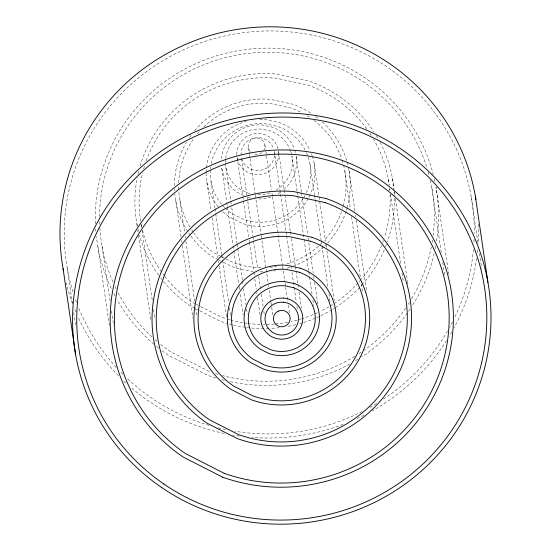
<?xml version="1.0" encoding="UTF-8"?>
<svg xmlns="http://www.w3.org/2000/svg" width="551" height="551" viewBox="0 0 551 551"><rect width="100%" height="100%" fill="white"/><g stroke="black" fill="none" stroke-linecap="round" stroke-linejoin="round"><path stroke-width="0.41" stroke-dasharray="2.75 2.07" d="M243.666 195.605L237.233 192.327A37.709 37.027 -8.3 0 1 221.543 166.87M220.91 256.346L214.181 252.916A83.724 82.209 -8.3 0 1 193.532 232.563M221.654 256.725L233.534 262.779A83.724 82.209 -8.3 0 0 262.407 267.662M218.32 259.673L211.749 256.318A87.946 86.355 -8.3 0 1 190.722 235.862M219.05 260.044L220.51 260.788M223.424 262.269L232.081 266.684A87.946 86.355 -8.3 0 0 252.792 271.347M195.364 303.849L192.375 302.327A125.58 123.314 -8.3 0 1 165.052 276.698M196.108 304.228L199.841 306.129M200.585 306.514L221.406 317.121A125.58 123.314 -8.3 0 0 226.282 318.747M199.138 310.413L189.943 305.729A129.802 127.46 -8.3 0 1 162.318 280.018M199.903 310.805L219.952 321.026A129.802 127.46 -8.3 0 0 227.976 323.589M209.277 371.464L170.569 351.738A167.442 164.418 -8.3 0 1 159.7 343.597M471.229 196.914L478.13 244.217M479.487 253.508L481.705 268.709M448.748 274.439L435.999 187.037A171.664 168.565 -8.3 0 1 436.475 241.923M431.839 187.767L441.372 253.102M442.735 262.441L444.595 275.169M392.484 178.62L394.103 189.689M394.227 190.536L394.971 195.646M395.466 199.049L407.389 280.783M407.513 281.637L407.885 284.192M388.331 179.35L389.075 184.454M389.695 188.711L389.943 190.419M390.439 193.821L400.625 263.633M401.989 273L403.36 282.367M348.976 170.197L355.037 211.756M355.533 215.152L355.781 216.846M356.277 220.242L366.787 292.333M344.816 170.927L350.381 209.098M351.497 216.729L360.402 277.794M361.27 283.731L362.634 293.063M314.16 163.461L325.531 241.393M326.027 244.782L326.399 247.323M326.888 250.705L334.181 300.681M310.006 164.198L314.456 194.689M314.58 195.536L315.069 198.925M315.193 199.772L320.999 239.582M321.123 240.429L321.743 244.665M321.867 245.512L328.045 287.863M328.913 293.793L330.021 301.411M301.411 192.01L296.073 155.396A37.709 37.027 -8.3 0 1 283.09 190.24M301.535 192.857L302.031 196.266M302.155 197.113L307.623 234.574M308.119 237.984L313.209 272.89M313.712 276.292L314.084 278.847M314.58 282.25L317.81 304.386M297.003 191.032L291.913 156.126A33.487 32.881 -8.3 0 1 275.817 190.24M297.127 191.886L297.63 195.288M297.754 196.142L303.959 238.714M304.083 239.561L308.684 271.064M308.808 271.918L309.428 276.175M309.552 277.022L312.155 294.902M312.906 300.013L313.774 305.97M290.191 231.014L278.441 150.464A20.966 20.587 -8.3 0 1 278.71 152.751M290.315 231.861L290.804 235.249M291.3 238.645L295.26 265.775M295.384 266.622L295.88 270.011M296.004 270.858L297.857 283.579M297.981 284.426L298.601 288.669M299.097 292.058L301.445 308.167M286.527 235.132L274.281 151.194A16.744 16.44 -8.3 0 1 274.515 154.631M286.651 235.98L290.852 264.811M290.976 265.658L291.472 269.046M291.968 272.442L294.069 286.851M294.193 287.705L296.293 302.113M296.913 306.356L297.409 309.745M264.893 144.81L265.761 150.754M265.885 151.601L266.381 154.996M266.498 155.843L271.457 189.799M271.953 193.194L272.325 195.743M272.449 196.59L282.477 265.348M282.601 266.202L284.95 282.326M285.074 283.173L285.57 286.568M285.693 287.422L287.801 301.852M288.297 305.247L289.537 313.733M248.398 147.709L249.266 153.653M249.389 154.5L249.885 157.896M250.009 158.743L255.209 194.4M255.333 195.247L261.153 235.139M261.277 235.993L268.337 284.378M268.461 285.225L268.709 286.926M269.205 290.322L270.816 301.356M270.94 302.203L271.56 306.446M271.684 307.3L272.793 314.938M241.545 158.688L252.799 235.842M252.923 236.689L253.419 240.084M253.543 240.932L257.627 268.909M258.736 276.54L260.843 290.956M261.332 294.344L263.068 306.218M263.812 311.301L264.425 315.544M237.137 157.724L242.709 195.874M242.826 196.728L243.322 200.116M243.446 200.963L248.646 236.572M249.135 239.967L249.383 241.662M249.507 242.509L253.715 271.34M253.839 272.187L254.335 275.576M254.824 278.971L256.311 289.144M256.807 292.533L257.055 294.227M257.551 297.623L260.148 315.427M225.951 167.724L230.669 200.075M230.793 200.929L231.289 204.331M231.785 207.741L237.006 243.494M237.13 244.348L237.626 247.75M237.75 248.604L242.344 280.108M242.468 280.955L243.087 285.211M243.583 288.621L245.946 304.793M246.566 309.056L247.309 314.16M221.791 168.454L226.633 201.659M226.757 202.506L227.253 205.916M227.377 206.763L232.97 245.078M233.094 245.932L233.714 250.188M233.838 251.036L238.555 283.393M239.058 286.795L239.678 291.052M240.174 294.461L243.156 314.89M211.061 181.589L214.89 207.844M215.014 208.691L215.627 212.927M215.751 213.774L221.681 254.431M221.805 255.278L222.425 259.514M222.549 260.361L228.603 301.865M229.471 307.795L230.704 316.267M206.9 182.319L210.978 210.268M212.087 217.893L217.9 257.703M218.389 261.091L218.637 262.786M219.133 266.174L226.544 316.997M179.901 199.917L184.73 232.997M185.226 236.386L185.473 238.08M185.969 241.476L194.751 301.693M195.619 307.63L196.976 316.956M175.748 200.647L181.065 237.116M181.561 240.511L181.809 242.206M182.305 245.601L192.822 317.693M141.208 224.532L141.579 227.088M142.082 230.49L152.262 300.309M153.633 309.669L154.996 319.036M136.8 223.561L137.178 226.117M137.798 230.373L138.046 232.074M138.542 235.477L150.836 319.766M102.018 245.739L110.186 301.748M111.55 311.081L113.658 325.503M97.858 246.476L109.497 326.233M67.201 267.931L72.374 303.408M73.731 312.699L75.701 326.213M478.316 224.202A209.304 205.53 -8.3 0 1 478.054 243.886M477.593 249.803A209.304 205.53 -8.3 0 1 477.256 253.171M476.643 258.24A209.304 205.53 -8.3 0 1 453.941 328.024M451.848 331.805A209.304 205.53 -8.3 0 1 449.23 336.275M446.517 340.676A209.304 205.53 -8.3 0 1 372.324 410.798M364.025 415.213A209.304 205.53 -8.3 0 1 357.151 418.533M342.998 424.435A209.304 205.53 -8.3 0 1 252.131 437.425M239.451 436.082A209.304 205.53 -8.3 0 1 232.68 435.049M224.243 433.451A209.304 205.53 -8.3 0 1 131.042 387.518M125.869 382.917A209.304 205.53 -8.3 0 1 123.341 380.555M118.417 375.713A209.304 205.53 -8.3 0 1 77.946 316.722M75.9 312.045A209.304 205.53 -8.3 0 1 73.965 307.3M72.443 303.291A209.304 205.53 -8.3 0 1 66.106 282.794M430.317 180.218A167.442 164.418 -8.3 0 1 433.086 235.759M432.501 240.022A167.442 164.418 -8.3 0 1 432.094 242.585M431.323 246.841A167.442 164.418 -8.3 0 1 411.218 299.386M409.441 302.299A167.442 164.418 -8.3 0 1 407.609 305.164M405.722 307.981A167.442 164.418 -8.3 0 1 364.018 350.243M361.194 352.192A167.442 164.418 -8.3 0 1 359.038 353.618M354.665 356.38A167.442 164.418 -8.3 0 1 222.322 375.52M218.189 374.356A167.442 164.418 -8.3 0 1 215.737 373.612M157.069 341.413A167.442 164.418 -8.3 0 1 155.127 339.74M151.952 336.875A167.442 164.418 -8.3 0 1 117.659 291.927M116.144 288.924A167.442 164.418 -8.3 0 1 115.049 286.658M112.934 281.988A167.442 164.418 -8.3 0 1 99.876 227.818M99.69 224.36A167.442 164.418 -8.3 0 1 99.586 220.896M99.552 216.571A167.442 164.418 -8.3 0 1 243.074 54.074A167.442 164.418 -8.3 0 1 427.211 168.537M428.189 171.857A167.442 164.418 -8.3 0 1 429.312 176.031M389.598 188.573A125.58 123.314 -8.3 0 1 389.75 190.274M390.032 194.531A125.58 123.314 -8.3 0 1 384.433 237.371M383.358 240.594A125.58 123.314 -8.3 0 1 382.787 242.185M381.588 245.347A125.58 123.314 -8.3 0 1 361.546 279.02M360.995 279.681A125.58 123.314 -8.3 0 1 358.729 282.277M358.15 282.925A125.58 123.314 -8.3 0 1 333.286 304.028M332.556 304.496A125.58 123.314 -8.3 0 1 329.601 306.322M328.857 306.762A125.58 123.314 -8.3 0 1 320.496 311.281M317.404 312.754A125.58 123.314 -8.3 0 1 302.492 318.519M301.679 318.774A125.58 123.314 -8.3 0 1 291.052 321.557M287.767 322.225A125.58 123.314 -8.3 0 1 275.293 323.954M274.446 324.022A125.58 123.314 -8.3 0 1 263.447 324.449M260.072 324.394A125.58 123.314 -8.3 0 1 248.26 323.478M247.399 323.368A125.58 123.314 -8.3 0 1 231.255 320.179M230.421 319.952A125.58 123.314 -8.3 0 1 227.102 318.995M164.529 276.023A125.58 123.314 -8.3 0 1 161.973 272.6M161.477 271.905A125.58 123.314 -8.3 0 1 142.523 230.277M141.765 226.971A125.58 123.314 -8.3 0 1 141.263 224.484M140.677 221.171A125.58 123.314 -8.3 0 1 142.551 173.035M143.632 168.895A125.58 123.314 -8.3 0 1 144.596 165.624M146.215 160.789A125.58 123.314 -8.3 0 1 275.906 78.166L307.885 85.054A125.58 123.314 -8.3 0 1 366.814 128.886M369.755 133.101A125.58 123.314 -8.3 0 1 371.615 135.98M373.392 138.907A125.58 123.314 -8.3 0 1 389.213 185.191M343.548 165.059A83.724 82.209 -8.3 0 1 343.287 205.964M343.059 206.797A83.724 82.209 -8.3 0 1 342.577 208.457M341.51 211.736A83.724 82.209 -8.3 0 1 323.919 240.828M321.57 243.239A83.724 82.209 -8.3 0 1 319.139 245.553M318.512 246.118A83.724 82.209 -8.3 0 1 285.693 264.28M276.678 266.381A83.724 82.209 -8.3 0 1 273.372 266.891M272.538 267.001A83.724 82.209 -8.3 0 1 270.018 267.283M193.05 231.875A83.724 82.209 -8.3 0 1 191.658 229.795M189.902 226.957A83.724 82.209 -8.3 0 1 178.806 190.522M178.758 189.661A83.724 82.209 -8.3 0 1 178.669 186.197M178.731 182.746A83.724 82.209 -8.3 0 1 193.931 138.425M197.478 133.81A83.724 82.209 -8.3 0 1 200.233 130.642M203.746 127.019A83.724 82.209 -8.3 0 1 269.866 103.478L291.183 108.065A83.724 82.209 -8.3 0 1 301.941 112.762M307.052 115.662A83.724 82.209 -8.3 0 1 310.537 117.928M313.905 120.366A83.724 82.209 -8.3 0 1 341.834 159.253M342.109 160.072A83.724 82.209 -8.3 0 1 343.335 164.226M274.46 155.485A16.744 16.44 -8.3 0 1 248.15 167.594L244.94 164.701A16.744 16.44 -8.3 0 1 241.297 156.994M241.09 155.286A16.744 16.44 -8.3 0 1 254.927 137.902L259.294 137.702A16.744 16.44 -8.3 0 1 273.627 148.694M306.452 152.696A50.231 49.328 -8.3 0 1 306.446 192.636M305.013 195.564A50.231 49.328 -8.3 0 1 303.387 198.394M302.954 199.076A50.231 49.328 -8.3 0 1 243.232 219.305L231.627 213.389A50.231 49.328 -8.3 0 1 225.318 208.244M224.732 207.679A50.231 49.328 -8.3 0 1 210.448 169.57M210.516 168.716A50.231 49.328 -8.3 0 1 210.702 167.022M211.26 163.613A50.231 49.328 -8.3 0 1 265.038 123.72L277.828 126.475A50.231 49.328 -8.3 0 1 306.094 151.918M270.052 192.898A33.487 32.881 -8.3 0 1 257.51 194.799M249.665 193.58A33.487 32.881 -8.3 0 1 247.399 192.871L239.657 188.924A33.487 32.881 -8.3 0 1 225.483 163.447M225.462 162.579A33.487 32.881 -8.3 0 1 225.593 159.143M225.683 158.295A33.487 32.881 -8.3 0 1 261.932 129.148L270.458 130.98A33.487 32.881 -8.3 0 1 290.315 150.313M290.611 151.132A33.487 32.881 -8.3 0 1 291.569 154.452M250.223 151.566A8.375 8.224 -8.3 0 1 250.746 140.457A8.375 8.224 -8.3 0 1 262.042 139.947A8.375 8.224 -8.3 0 1 263.488 150.96M262.007 152.544A8.375 8.224 -8.3 0 1 253.763 153.998M474.094 239.32A205.117 201.418 -8.3 0 1 473.881 243.563M473.426 249.451A205.117 201.418 -8.3 0 1 454.72 317.314M452.433 321.936A205.117 201.418 -8.3 0 1 449.616 327.26M447.508 331.013A205.117 201.418 -8.3 0 1 383.599 399.062M376.395 403.649A205.117 201.418 -8.3 0 1 369.749 407.513M362.241 411.507A205.117 201.418 -8.3 0 1 234.822 431.233M225.573 429.518A205.117 201.418 -8.3 0 1 217.246 427.597M209.029 425.344A205.117 201.418 -8.3 0 1 126.51 377.828M122.804 374.232A205.117 201.418 -8.3 0 1 119.801 371.174M116.302 367.434A205.117 201.418 -8.3 0 1 78.421 307.183M76.575 302.409A205.117 201.418 -8.3 0 1 75.129 298.387M72.994 291.878A205.117 201.418 -8.3 0 1 240.146 33.115A205.117 201.418 -8.3 0 1 474.246 233.362M435.751 246.125A171.664 168.565 -8.3 0 1 435.262 248.639M434.174 253.653A171.664 168.565 -8.3 0 1 412.01 306.067M410.137 308.925A171.664 168.565 -8.3 0 1 408.222 311.728M407.244 313.113A171.664 168.565 -8.3 0 1 361.676 356.869M358.019 359.197A171.664 168.565 -8.3 0 1 355.058 360.995M349.795 363.997A171.664 168.565 -8.3 0 1 228.507 381.299M224.291 380.314A171.664 168.565 -8.3 0 1 220.937 379.453M215.958 378.034A171.664 168.565 -8.3 0 1 207.823 375.369L168.145 355.14A171.664 168.565 -8.3 0 1 161.243 350.147M158.543 348.039A171.664 168.565 -8.3 0 1 156.539 346.427M153.901 344.217A171.664 168.565 -8.3 0 1 117.081 299.696M115.021 295.97A171.664 168.565 -8.3 0 1 113.451 292.967M111.219 288.421A171.664 168.565 -8.3 0 1 96.404 236.441M95.902 231.365A171.664 168.565 -8.3 0 1 95.709 228.817M95.44 223.699A171.664 168.565 -8.3 0 1 242.715 49.934A171.664 168.565 -8.3 0 1 433.313 174.639M434.319 178.765A171.664 168.565 -8.3 0 1 435.214 182.904M394.13 192.189A129.802 127.46 -8.3 0 1 394.275 194.765M394.378 198.202A129.802 127.46 -8.3 0 1 387.325 241.985M386.458 244.389A129.802 127.46 -8.3 0 1 385.542 246.772M384.24 249.94A129.802 127.46 -8.3 0 1 363.481 283.2M362.923 283.841A129.802 127.46 -8.3 0 1 336.227 307.072M335.518 307.534A129.802 127.46 -8.3 0 1 332.632 309.345M331.902 309.786A129.802 127.46 -8.3 0 1 319.938 316.157M319.181 316.515A129.802 127.46 -8.3 0 1 316.102 317.879M315.324 318.209A129.802 127.46 -8.3 0 1 303.346 322.597M302.527 322.852A129.802 127.46 -8.3 0 1 299.248 323.802M295.949 324.67A129.802 127.46 -8.3 0 1 286.844 326.605M279.323 327.707A129.802 127.46 -8.3 0 1 269.969 328.465M269.115 328.499A129.802 127.46 -8.3 0 1 264.852 328.596M263.998 328.603A129.802 127.46 -8.3 0 1 250.491 327.907M249.651 327.824A129.802 127.46 -8.3 0 1 246.29 327.411M245.45 327.294A129.802 127.46 -8.3 0 1 232.915 324.89M232.081 324.684A129.802 127.46 -8.3 0 1 228.796 323.816M161.787 279.343A129.802 127.46 -8.3 0 1 160.734 277.986M158.681 275.224A129.802 127.46 -8.3 0 1 139.444 235.215M138.37 231.062A129.802 127.46 -8.3 0 1 137.977 229.395M137.275 226.062A129.802 127.46 -8.3 0 1 137.233 177.615M137.943 174.24A129.802 127.46 -8.3 0 1 138.742 170.886M140.112 165.899A129.802 127.46 -8.3 0 1 276.285 74.034L309.338 81.155A129.802 127.46 -8.3 0 1 374.026 131.93M376.319 135.587A129.802 127.46 -8.3 0 1 378.475 139.307M380.107 142.323A129.802 127.46 -8.3 0 1 393.855 188.759M348.328 166.932A87.946 86.355 -8.3 0 1 347.433 206.77M347.213 207.582A87.946 86.355 -8.3 0 1 346.255 210.806M345.994 211.605A87.946 86.355 -8.3 0 1 327.308 243.308M326.729 243.935A87.946 86.355 -8.3 0 1 324.346 246.366M323.74 246.958A87.946 86.355 -8.3 0 1 293.835 265.926M289.805 267.352A87.946 86.355 -8.3 0 1 285.7 268.592M275.734 270.741A87.946 86.355 -8.3 0 1 274.054 270.982M262.972 271.808A87.946 86.355 -8.3 0 1 258.701 271.753M190.226 235.174A87.946 86.355 -8.3 0 1 188.325 232.384M187.863 231.675A87.946 86.355 -8.3 0 1 174.839 194.035M174.584 190.68A87.946 86.355 -8.3 0 1 174.509 189M174.447 185.632A87.946 86.355 -8.3 0 1 186.348 142.406M189.516 137.426A87.946 86.355 -8.3 0 1 191.466 134.706M194.599 130.732A87.946 86.355 -8.3 0 1 270.245 99.345L292.636 104.167A87.946 86.355 -8.3 0 1 311.577 113.589M315.695 116.481A87.946 86.355 -8.3 0 1 319.022 119.085M322.232 121.861A87.946 86.355 -8.3 0 1 346.882 161.243M347.116 162.056A87.946 86.355 -8.3 0 1 348.149 166.12M312.362 156.277A54.453 53.475 -8.3 0 1 310.392 194.104M310.048 194.861A54.453 53.475 -8.3 0 1 308.553 197.837M308.154 198.567A54.453 53.475 -8.3 0 1 241.779 223.203L229.195 216.791A54.453 53.475 -8.3 0 1 222.735 211.577M218.217 206.756A54.453 53.475 -8.3 0 1 206.095 173.296M206.102 172.47A54.453 53.475 -8.3 0 1 206.315 168.372M206.398 167.559A54.453 53.475 -8.3 0 1 246.318 121.33M259.562 119.415A54.453 53.475 -8.3 0 1 265.417 119.588L279.281 122.577A54.453 53.475 -8.3 0 1 309.924 150.154M311.535 153.936A54.453 53.475 -8.3 0 1 312.1 155.492M280.48 192.209A37.709 37.027 -8.3 0 1 276.967 194.358M270.961 196.969A37.709 37.027 -8.3 0 1 257.999 198.966M250.677 198.112A37.709 37.027 -8.3 0 1 246.717 197.031M221.385 158.791A37.709 37.027 -8.3 0 1 262.31 125.015L271.918 127.081A37.709 37.027 -8.3 0 1 294.386 149.156M294.654 149.92A37.709 37.027 -8.3 0 1 295.756 153.825M278.744 153.529A20.966 20.587 -8.3 0 1 267.648 172.215A20.966 20.587 -8.3 0 1 245.725 170.996L241.696 167.373A20.966 20.587 -8.3 0 1 238.17 161.436M237.908 160.706A20.966 20.587 -8.3 0 1 236.868 155.43M236.834 154.659A20.966 20.587 -8.3 0 1 254.204 133.817L259.666 133.569A20.966 20.587 -8.3 0 1 278.11 148.963"/><path stroke-width="0.83" d="M475.355 196.184L487.924 282.346M63.076 268.654L75.645 354.816M63.379 270.321A209.304 205.53 -8.3 0 1 234.265 29.885A209.304 205.53 -8.3 0 1 475.919 199.524M278.269 311.136L276.423 312.293A8.375 8.224 -8.3 0 0 273.537 320.028L274.191 322.073A8.375 8.224 -8.3 0 0 285.301 326.027A8.375 8.224 -8.3 0 0 289.378 315.082A8.375 8.224 -8.3 0 0 278.269 311.136M283.669 298.057L278.2 298.305A20.966 20.587 -8.3 0 0 265.692 331.86L269.721 335.483A20.966 20.587 -8.3 0 0 301.459 325.572A20.966 20.587 -8.3 0 0 283.669 298.057M283.29 302.189L278.923 302.389A16.744 16.44 -8.3 0 0 268.936 329.188L272.146 332.081A16.744 16.44 -8.3 0 0 297.499 324.167A16.744 16.44 -8.3 0 0 283.29 302.189M326.481 198.642L293.428 191.528A129.802 127.46 -8.3 0 0 159.969 275.286A129.802 127.46 -8.3 0 0 207.086 423.223L237.088 438.513A129.802 127.46 -8.3 0 0 403.601 361.876A129.802 127.46 -8.3 0 0 326.481 198.642M325.021 202.548L293.049 195.66A125.58 123.314 -8.3 0 0 163.929 276.692A125.58 123.314 -8.3 0 0 209.518 419.821L238.549 434.615A125.58 123.314 -8.3 0 0 399.64 360.471A125.58 123.314 -8.3 0 0 325.021 202.548M312.066 237.323L289.674 232.501A87.946 86.355 -8.3 0 0 199.255 289.247A87.946 86.355 -8.3 0 0 231.179 389.474L251.504 399.84A87.946 86.355 -8.3 0 0 364.314 347.915A87.946 86.355 -8.3 0 0 312.066 237.323M310.612 241.221L289.296 236.634A83.724 82.209 -8.3 0 0 203.216 290.652A83.724 82.209 -8.3 0 0 233.603 386.072L252.957 395.935A83.724 82.209 -8.3 0 0 360.354 346.503A83.724 82.209 -8.3 0 0 310.612 241.221M300.536 268.268L286.672 265.279A54.453 53.475 -8.3 0 0 230.683 300.419A54.453 53.475 -8.3 0 0 250.45 362.482L263.034 368.894A54.453 53.475 -8.3 0 0 332.887 336.744A54.453 53.475 -8.3 0 0 300.536 268.268M299.083 272.166L286.293 269.411A50.231 49.328 -8.3 0 0 234.643 301.824A50.231 49.328 -8.3 0 0 252.875 359.073L264.487 364.996A50.231 49.328 -8.3 0 0 328.926 335.339A50.231 49.328 -8.3 0 0 299.083 272.166M294.771 283.737L285.17 281.671A37.709 37.027 -8.3 0 0 246.393 306.005A37.709 37.027 -8.3 0 0 260.086 348.983L268.798 353.425A37.709 37.027 -8.3 0 0 317.176 331.158A37.709 37.027 -8.3 0 0 294.771 283.737M293.318 287.636L284.791 285.804A33.487 32.881 -8.3 0 0 250.361 307.41A33.487 32.881 -8.3 0 0 262.51 345.58L270.252 349.52A33.487 32.881 -8.3 0 0 313.209 329.753A33.487 32.881 -8.3 0 0 293.318 287.636M224.133 473.295L185.425 453.563A167.442 164.418 -8.3 0 1 198.47 176.348A167.442 164.418 -8.3 0 1 448.562 303.815A167.442 164.418 -8.3 0 1 224.133 473.295M222.68 477.194L182.994 456.972A171.664 168.565 -8.3 0 1 196.37 172.759A171.664 168.565 -8.3 0 1 452.77 303.443A171.664 168.565 -8.3 0 1 222.68 477.194M161.34 487.311A209.304 205.53 -8.3 0 0 490.163 335.965A209.304 205.53 -8.3 0 0 193.849 132.467A209.304 205.53 -8.3 0 0 161.34 487.311M163.743 483.936A205.117 201.418 -8.3 0 0 485.996 335.614A205.117 201.418 -8.3 0 0 195.612 136.187A205.117 201.418 -8.3 0 0 163.743 483.936"/></g></svg>
